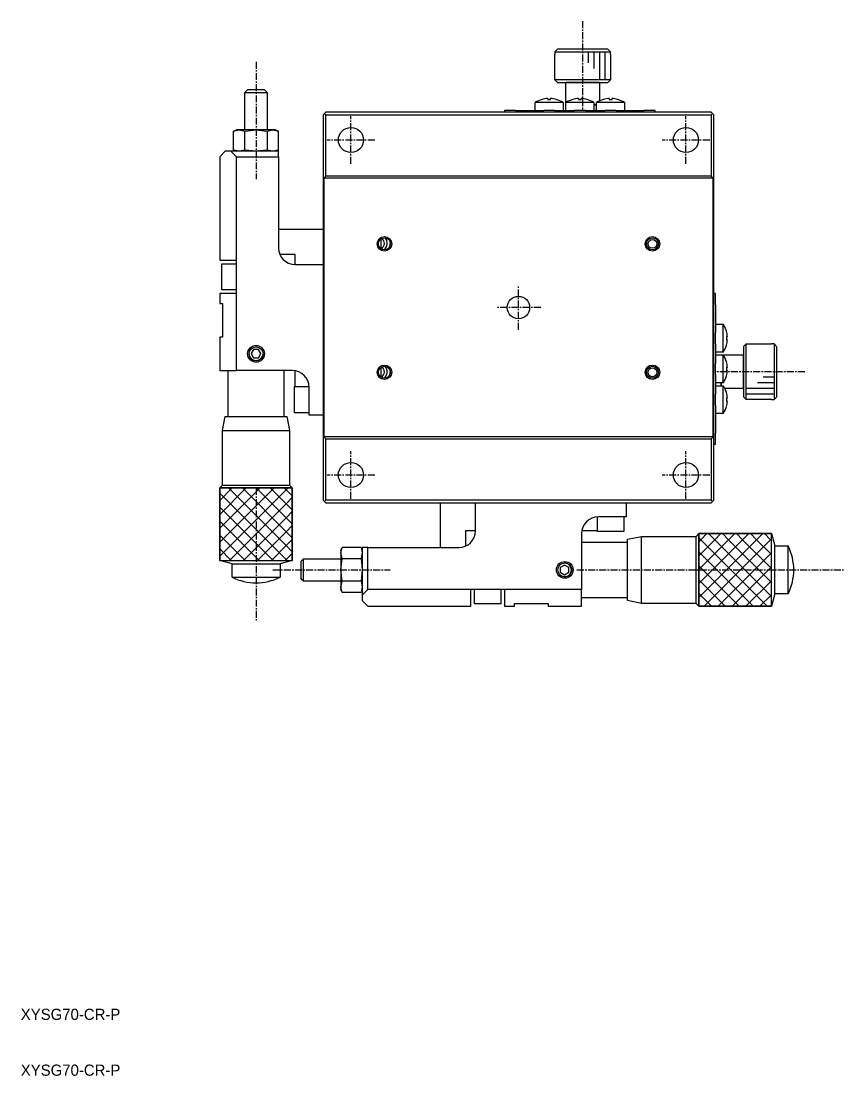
# Model space of a CAD drawing. Extents: x 10 to 439, y 10 to 253.
# Drawn here: x 10.1 to 157.6, y 10 to 198.9 of the extents above; entities that cross this region are included whole.
import ezdxf

# ---------------------------------------------------------------- set-up
doc = ezdxf.new("R2010")
doc.units = 0
doc.linetypes.add('CENTER', pattern=[2, 1.25, -0.25, 0.25, -0.25])
doc.layers.get('0').update_dxf_attribs({"linetype": 'CONTINUOUS'})
doc.layers.add('CENTER', color=1, linetype='CENTER')
doc.styles.get("Standard").update_dxf_attribs({"font": 'FG教科書体NT-M'})

msp = doc.modelspace()

# ---------------------------------------------------------------- linework, layer by layer
at = {"color": 7, "linetype": 'CONTINUOUS'}
for p, q in [((105.66, 192.9), (105.64, 192.9)), ((105.64, 188.4), (105.64, 192.9)), ((106.16, 193.9), (105.66, 193.4)), ((105.66, 193.4), (115.63, 193.4)), ((105.66, 193.4), (105.66, 192.9)), ((115.12, 193.9), (106.16, 193.9)), ((115.63, 193.4), (115.12, 193.9)), ((115.63, 192.9), (115.63, 193.4)), ((115.64, 192.9), (115.63, 192.9)), ((115.64, 192.9), (115.64, 188.4)), ((115.64, 188.4), (105.64, 188.4)), ((106.14, 187.9), (105.64, 188.4)), ((106.14, 187.9), (107.64, 187.9)), ((106.14, 187.9), (115.14, 187.9)), ((107.64, 187.9), (113.64, 187.9)), ((113.64, 187.9), (107.64, 187.9)), ((107.64, 184.29), (107.64, 187.9)), ((113.64, 187.9), (115.14, 187.9)), ((113.64, 187.9), (113.64, 184.58)), ((115.64, 188.4), (115.14, 187.9)), ((50.14, 186.1), (50.39, 186.35)), ((50.14, 186.1), (54.14, 186.1)), ((50.14, 179.4), (50.14, 186.1)), ((50.39, 186.35), (50.64, 186.6)), ((53.64, 186.6), (50.64, 186.6)), ((53.64, 186.6), (53.89, 186.35)), ((53.89, 186.35), (54.14, 186.1)), ((54.14, 186.1), (54.14, 179.4)), ((104.64, 184.29), (102.14, 184.29)), ((102.14, 182.9), (102.14, 184.29)), ((103.38, 184.87), (103.38, 184.86)), ((104.38, 185.03), (104.38, 184.86)), ((104.38, 184.86), (104.9, 184.86)), ((107.14, 184.29), (104.64, 184.29)), ((104.9, 184.86), (104.9, 185.03)), ((105.9, 184.86), (105.9, 184.87)), ((107.14, 184.29), (107.14, 182.9)), ((110.14, 184.29), (107.64, 184.29)), ((107.64, 182.9), (107.64, 184.29)), ((108.88, 184.87), (108.88, 184.86)), ((109.88, 185.03), (109.88, 184.86)), ((109.88, 184.86), (110.4, 184.86)), ((112.64, 184.29), (110.14, 184.29)), ((110.4, 184.86), (110.4, 185.03)), ((111.4, 184.86), (111.4, 184.87)), ((112.64, 184.29), (112.64, 182.9)), ((113.14, 183.9), (112.64, 183.9)), ((112.64, 183.9), (113.14, 183.9)), ((115.64, 184.29), (113.14, 184.29)), ((113.14, 182.9), (113.14, 184.29)), ((114.38, 184.87), (114.38, 184.86)), ((115.38, 185.03), (115.38, 184.86)), ((115.38, 184.86), (115.9, 184.86)), ((118.14, 184.29), (115.64, 184.29)), ((115.9, 184.86), (115.9, 185.03)), ((116.9, 184.86), (116.9, 184.87)), ((118.14, 184.29), (118.14, 182.9)), ((64.14, 182.1), (64.39, 182.35)), ((64.14, 182.1), (64.14, 113.1)), ((64.39, 182.35), (64.64, 182.6)), ((64.39, 182.35), (64.64, 182.1)), ((133.64, 182.6), (64.64, 182.6)), ((64.64, 182.1), (133.64, 182.1)), ((64.64, 171.1), (64.64, 182.1)), ((96.64, 182.9), (96.64, 182.6)), ((98.64, 182.9), (96.64, 182.9)), ((98.64, 182.9), (103.57, 182.9)), ((103.57, 182.9), (103.66, 182.9)), ((104.64, 182.9), (103.66, 182.9)), ((105.62, 182.9), (104.64, 182.9)), ((105.62, 182.9), (105.72, 182.9)), ((105.72, 182.9), (109.07, 182.9)), ((109.07, 182.9), (109.16, 182.9)), ((110.14, 182.9), (109.16, 182.9)), ((111.12, 182.9), (110.14, 182.9)), ((111.12, 182.9), (111.22, 182.9)), ((111.22, 182.9), (114.57, 182.9)), ((114.57, 182.9), (114.66, 182.9)), ((115.64, 182.9), (114.66, 182.9)), ((116.62, 182.9), (115.64, 182.9)), ((116.62, 182.9), (116.72, 182.9)), ((116.72, 182.9), (121.64, 182.9)), ((123.64, 182.9), (121.64, 182.9)), ((123.64, 182.6), (123.64, 182.9)), ((133.64, 182.6), (133.89, 182.35)), ((133.64, 182.1), (133.89, 182.35)), ((133.64, 182.1), (133.64, 171.1)), ((133.89, 182.35), (134.14, 182.1)), ((134.14, 113.1), (134.14, 182.1)), ((48.1, 179.2), (49.11, 179.4)), ((48.1, 179.2), (48.64, 179.4)), ((48.1, 175.8), (48.1, 179.2)), ((49.11, 179.4), (48.64, 179.4)), ((49.11, 179.4), (50.12, 179.2)), ((52.14, 179.4), (49.11, 179.4)), ((50.12, 179.2), (52.14, 179.4)), ((50.12, 175.8), (50.12, 179.2)), ((52.14, 179.4), (54.16, 179.2)), ((55.17, 179.4), (52.14, 179.4)), ((54.16, 179.2), (55.17, 179.4)), ((54.16, 179.2), (54.16, 175.8)), ((55.17, 179.4), (56.18, 179.2)), ((55.64, 179.4), (55.17, 179.4)), ((55.64, 179.4), (56.18, 179.2)), ((56.18, 175.8), (56.18, 179.2)), ((49.11, 175.6), (48.1, 175.8)), ((48.64, 175.6), (48.1, 175.8)), ((50.12, 175.8), (49.11, 175.6)), ((52.14, 175.6), (50.12, 175.8)), ((54.16, 175.8), (52.14, 175.6)), ((55.17, 175.6), (54.16, 175.8)), ((56.18, 175.8), (55.17, 175.6)), ((56.18, 175.8), (55.64, 175.6)), ((46.64, 175.6), (45.64, 174.6)), ((45.64, 174.6), (45.64, 156.1)), ((47.64, 175.6), (46.64, 175.6)), ((48.64, 174.6), (47.64, 175.6)), ((50.14, 175.6), (47.64, 175.6)), ((48.64, 174.6), (56.14, 174.6)), ((48.64, 156.1), (48.64, 174.6)), ((54.14, 175.6), (50.14, 175.6)), ((56.14, 175.6), (54.14, 175.6)), ((56.14, 174.6), (56.14, 175.6)), ((56.14, 174.6), (56.14, 158.3)), ((64.64, 171.1), (64.29, 170.75)), ((133.99, 170.75), (64.29, 170.75)), ((64.29, 170.75), (64.29, 124.45)), ((133.64, 171.1), (64.64, 171.1)), ((133.99, 170.75), (133.64, 171.1)), ((133.99, 124.45), (133.99, 170.75)), ((64.14, 161.6), (56.14, 161.6)), ((74.54, 158.18), (74.54, 159.89)), ((76.21, 159.11), (76.21, 159.13)), ((59.14, 157.1), (56.39, 157.1)), ((59.14, 155.3), (59.14, 157.1)), ((74.54, 158.18), (74.54, 158.11)), ((45.64, 156.1), (48.64, 156.1)), ((46.04, 150.75), (46.04, 155.45)), ((46.04, 155.45), (48.64, 155.45)), ((48.64, 150.1), (48.64, 156.1)), ((59.14, 155.3), (64.14, 155.3)), ((48.64, 150.1), (45.64, 150.1)), ((45.64, 150.1), (45.64, 148.3)), ((48.64, 150.75), (46.04, 150.75)), ((48.64, 136.3), (48.64, 150.1)), ((134.44, 150.1), (134.14, 150.1)), ((134.44, 148.1), (134.44, 150.1)), ((45.64, 148.3), (46.14, 148.3)), ((46.14, 148.3), (46.14, 142.3)), ((134.44, 148.1), (134.44, 143.18)), ((134.44, 144.6), (135.83, 144.6)), ((135.83, 142.1), (135.83, 144.6)), ((46.14, 142.3), (45.64, 142.3)), ((45.64, 142.3), (45.64, 136.3)), ((134.44, 143.18), (134.44, 143.08)), ((134.44, 142.1), (134.44, 143.08)), ((134.44, 141.12), (134.44, 142.1)), ((135.83, 139.6), (135.83, 142.1)), ((136.41, 143.36), (136.4, 143.36)), ((136.4, 142.36), (136.4, 141.84)), ((136.58, 142.36), (136.4, 142.36)), ((136.4, 141.84), (136.58, 141.84)), ((51.71, 140.1), (51.28, 139.35)), ((52.57, 140.1), (51.71, 140.1)), ((53.01, 139.35), (52.57, 140.1)), ((134.44, 141.12), (134.44, 141.03)), ((134.44, 141.03), (134.44, 137.68)), ((136.4, 140.84), (136.41, 140.84)), ((139.44, 140.6), (139.94, 141.1)), ((139.44, 140.6), (139.44, 139.1)), ((139.44, 140.6), (139.44, 131.6)), ((139.94, 131.1), (139.94, 141.1)), ((139.94, 141.1), (144.44, 141.1)), ((144.44, 141.08), (144.44, 141.1)), ((144.94, 141.08), (144.44, 141.08)), ((144.94, 141.08), (144.94, 131.12)), ((145.44, 140.58), (144.94, 141.08)), ((145.44, 131.62), (145.44, 140.58)), ((51.28, 139.35), (51.71, 138.6)), ((51.71, 138.6), (52.57, 138.6)), ((52.57, 138.6), (53.01, 139.35)), ((135.83, 139.6), (134.44, 139.6)), ((134.44, 139.1), (135.83, 139.1)), ((135.83, 136.6), (135.83, 139.1)), ((135.83, 139.1), (139.44, 139.1)), ((139.44, 139.1), (139.44, 133.1)), ((139.44, 133.1), (139.44, 139.1)), ((45.64, 136.3), (48.64, 136.3)), ((47.14, 128.05), (47.14, 136.3)), ((58.64, 136.3), (48.64, 136.3)), ((57.14, 136.3), (57.14, 128.05)), ((59.14, 133.45), (59.14, 136.26)), ((74.54, 135.18), (74.54, 136.89)), ((76.21, 136.11), (76.21, 136.13)), ((134.44, 137.68), (134.44, 137.58)), ((134.44, 136.6), (134.44, 137.58)), ((134.44, 135.62), (134.44, 136.6)), ((135.83, 134.1), (135.83, 136.6)), ((136.41, 137.86), (136.4, 137.86)), ((136.4, 136.86), (136.4, 136.34)), ((136.58, 136.86), (136.4, 136.86)), ((136.4, 136.34), (136.58, 136.34)), ((74.54, 135.18), (74.54, 135.11)), ((134.44, 135.62), (134.44, 135.53)), ((134.44, 135.53), (134.44, 132.17)), ((136.4, 135.34), (136.41, 135.34)), ((59.04, 128.75), (59.04, 133.45)), ((59.04, 133.45), (61.64, 133.45)), ((61.64, 128.3), (61.64, 133.3)), ((135.83, 134.1), (134.44, 134.1)), ((134.44, 133.6), (135.83, 133.6)), ((135.44, 133.6), (135.44, 134.1)), ((135.44, 134.1), (135.44, 133.6)), ((135.83, 131.1), (135.83, 133.6)), ((139.44, 133.1), (136.12, 133.1)), ((136.41, 132.36), (136.4, 132.36)), ((139.44, 133.1), (139.44, 131.6)), ((134.44, 132.17), (134.44, 132.08)), ((134.44, 131.1), (134.44, 132.08)), ((134.44, 130.12), (134.44, 131.1)), ((135.83, 128.6), (135.83, 131.1)), ((136.4, 131.36), (136.4, 130.84)), ((136.58, 131.36), (136.4, 131.36)), ((136.4, 130.84), (136.58, 130.84)), ((139.94, 131.1), (139.44, 131.6)), ((144.44, 131.1), (139.94, 131.1)), ((144.44, 131.1), (144.44, 131.12)), ((144.44, 131.12), (144.94, 131.12)), ((144.94, 131.12), (145.44, 131.62)), ((61.64, 128.75), (59.04, 128.75)), ((134.44, 130.12), (134.44, 130.03)), ((134.44, 130.03), (134.44, 125.1)), ((135.83, 128.6), (134.44, 128.6)), ((136.4, 129.84), (136.41, 129.84)), ((46.14, 125.55), (46.64, 128.05)), ((46.64, 128.05), (52.14, 128.05)), ((52.14, 128.05), (57.64, 128.05)), ((57.64, 128.05), (58.14, 125.55)), ((64.14, 128.3), (61.64, 128.3)), ((46.14, 125.55), (52.14, 125.55)), ((46.14, 115.8), (46.14, 125.55)), ((52.14, 125.55), (58.14, 125.55)), ((58.14, 125.55), (58.14, 115.8)), ((134.44, 123.1), (134.44, 125.1)), ((133.99, 124.45), (64.29, 124.45)), ((64.29, 124.45), (64.64, 124.1)), ((64.64, 124.1), (133.64, 124.1)), ((64.64, 113.1), (64.64, 124.1)), ((133.64, 124.1), (133.99, 124.45)), ((133.64, 124.1), (133.64, 113.1)), ((134.14, 123.1), (134.44, 123.1)), ((45.64, 115.3), (46.14, 115.8)), ((58.64, 115.3), (45.64, 115.3)), ((45.64, 115.3), (45.64, 102.3)), ((46.14, 115.8), (52.14, 115.8)), ((52.14, 115.8), (58.14, 115.8)), ((52.14, 115.3), (58.64, 115.3)), ((58.14, 115.8), (58.64, 115.3)), ((58.64, 102.3), (58.64, 115.3)), ((64.39, 112.85), (64.14, 113.1)), ((64.64, 113.1), (64.39, 112.85)), ((64.64, 112.6), (64.39, 112.85)), ((133.64, 113.1), (64.64, 113.1)), ((64.64, 112.6), (133.64, 112.6)), ((85.14, 112.6), (85.14, 104.6)), ((91.44, 107.6), (91.44, 112.6)), ((118.44, 112.6), (118.44, 110.1)), ((133.89, 112.85), (133.64, 113.1)), ((133.89, 112.85), (133.64, 112.6)), ((134.14, 113.1), (133.89, 112.85)), ((113.29, 107.5), (113.29, 110.1)), ((118.44, 110.1), (113.44, 110.1)), ((117.99, 110.1), (117.99, 107.5)), ((89.64, 107.6), (89.64, 104.85)), ((91.44, 107.6), (89.64, 107.6)), ((110.44, 107.1), (110.44, 97.1)), ((113.29, 107.6), (110.48, 107.6)), ((117.99, 107.5), (113.29, 107.5)), ((118.69, 106.1), (121.19, 106.6)), ((118.69, 100.6), (118.69, 106.1)), ((121.19, 100.6), (121.19, 106.6)), ((121.19, 106.6), (130.94, 106.6)), ((130.94, 106.6), (131.44, 107.1)), ((130.94, 100.6), (130.94, 106.6)), ((131.44, 100.6), (131.44, 107.1)), ((144.44, 107.1), (131.44, 107.1)), ((131.44, 107.1), (131.44, 94.1)), ((144.44, 107.1), (145.03, 104.9)), ((144.44, 94.1), (144.44, 107.1)), ((67.34, 103.63), (67.54, 104.64)), ((67.34, 104.1), (67.54, 104.64)), ((67.34, 104.1), (67.34, 103.63)), ((70.94, 104.64), (67.54, 104.64)), ((70.94, 104.64), (71.14, 103.63)), ((70.94, 104.64), (71.14, 104.1)), ((72.14, 104.6), (71.14, 104.6)), ((71.14, 104.6), (71.14, 102.6)), ((72.14, 104.6), (88.44, 104.6)), ((72.14, 97.1), (72.14, 104.6)), ((110.44, 105.6), (118.69, 105.6)), ((145.03, 100.6), (145.03, 104.9)), ((145.03, 104.9), (147.44, 104.9)), ((147.44, 100.6), (147.44, 104.9)), ((45.64, 102.3), (52.14, 102.3)), ((47.84, 101.71), (45.64, 102.3)), ((45.64, 102.3), (58.64, 102.3)), ((58.64, 102.3), (56.44, 101.71)), ((60.14, 102.1), (60.39, 102.35)), ((60.14, 102.1), (60.14, 99.1)), ((60.39, 102.35), (60.64, 102.6)), ((60.64, 98.6), (60.64, 102.6)), ((60.64, 102.6), (67.34, 102.6)), ((67.54, 102.62), (67.34, 103.63)), ((67.34, 103.63), (67.34, 100.6)), ((67.34, 100.6), (67.54, 102.62)), ((67.54, 102.62), (70.94, 102.62)), ((71.14, 103.63), (70.94, 102.62)), ((70.94, 102.62), (71.14, 100.6)), ((71.14, 102.6), (71.14, 98.6)), ((47.84, 101.71), (52.14, 101.71)), ((47.84, 99.3), (47.84, 101.71)), ((52.14, 101.71), (56.44, 101.71)), ((56.44, 101.71), (56.44, 99.3)), ((67.54, 98.58), (67.34, 100.6)), ((67.34, 100.6), (67.34, 97.57)), ((71.14, 100.6), (70.94, 98.58)), ((107.39, 101.47), (106.64, 101.03)), ((106.64, 101.03), (106.64, 100.17)), ((106.64, 100.17), (107.39, 99.73)), ((108.14, 101.03), (107.39, 101.47)), ((107.39, 99.73), (108.14, 100.17)), ((108.14, 100.17), (108.14, 101.03)), ((118.69, 95.1), (118.69, 100.6)), ((121.19, 94.6), (121.19, 100.6)), ((130.94, 94.6), (130.94, 100.6)), ((144.44, 94.1), (144.44, 100.6)), ((145.03, 96.3), (145.03, 100.6)), ((147.44, 96.3), (147.44, 100.6)), ((47.84, 99.3), (52.14, 99.3)), ((52.14, 99.3), (56.44, 99.3)), ((60.39, 98.85), (60.14, 99.1)), ((60.64, 98.6), (60.39, 98.85)), ((67.34, 98.6), (60.64, 98.6)), ((67.34, 97.57), (67.54, 98.58)), ((70.94, 98.58), (67.54, 98.58)), ((70.94, 98.58), (71.14, 97.57)), ((71.14, 98.6), (71.14, 96.1)), ((67.54, 96.56), (67.34, 97.57)), ((67.34, 97.57), (67.34, 97.1)), ((67.54, 96.56), (67.34, 97.1)), ((70.94, 96.56), (67.54, 96.56)), ((71.14, 97.57), (70.94, 96.56)), ((71.14, 97.1), (70.94, 96.56)), ((72.14, 97.1), (71.14, 96.1)), ((90.64, 97.1), (72.14, 97.1)), ((96.64, 97.1), (90.64, 97.1)), ((90.64, 94.1), (90.64, 97.1)), ((91.29, 94.5), (91.29, 97.1)), ((95.99, 97.1), (95.99, 94.5)), ((110.44, 97.1), (96.64, 97.1)), ((96.64, 97.1), (96.64, 94.1)), ((110.44, 94.1), (110.44, 97.1)), ((71.14, 96.1), (71.14, 95.1)), ((71.14, 95.1), (72.14, 94.1)), ((95.99, 94.5), (91.29, 94.5)), ((98.44, 94.6), (104.44, 94.6)), ((98.44, 94.1), (98.44, 94.6)), ((104.44, 94.6), (104.44, 94.1)), ((118.69, 95.6), (110.44, 95.6)), ((121.19, 94.6), (118.69, 95.1)), ((130.94, 94.6), (121.19, 94.6)), ((131.44, 94.1), (130.94, 94.6)), ((145.03, 96.3), (144.44, 94.1)), ((147.44, 96.3), (145.03, 96.3)), ((72.14, 94.1), (90.64, 94.1)), ((96.64, 94.1), (98.44, 94.1)), ((104.44, 94.1), (110.44, 94.1)), ((131.44, 94.1), (144.44, 94.1))]:
    msp.add_line(p, q, dxfattribs=at)
at = {"color": 3, "linetype": 'CONTINUOUS'}
for p, q in [((111.64, 193.4), (111.64, 191.4)), ((112.64, 193.4), (112.64, 190.4)), ((113.64, 193.4), (113.64, 188.4)), ((114.64, 193.4), (114.64, 188.4)), ((144.94, 135.1), (142.94, 135.1)), ((144.94, 133.1), (139.94, 133.1)), ((144.94, 134.1), (141.94, 134.1)), ((144.94, 132.1), (139.94, 132.1)), ((45.64, 115.3), (52.14, 115.3)), ((45.64, 102.3), (45.64, 115.3)), ((45.64, 105.55), (55.39, 115.3)), ((45.64, 108.05), (52.89, 115.3)), ((45.64, 110.55), (50.39, 115.3)), ((45.64, 113.05), (47.89, 115.3)), ((57.54, 104.95), (47.19, 115.3)), ((57.54, 107.45), (49.69, 115.3)), ((57.54, 109.95), (52.19, 115.3)), ((57.54, 112.45), (54.69, 115.3)), ((57.54, 114.95), (57.19, 115.3)), ((57.54, 114.95), (57.89, 115.3)), ((58.64, 115.3), (58.64, 102.3)), ((45.64, 103.05), (57.54, 114.95)), ((57.54, 102.45), (45.64, 114.35)), ((58.64, 113.85), (57.54, 114.95)), ((57.54, 112.45), (58.64, 113.55)), ((55.19, 102.3), (45.64, 111.85)), ((47.39, 102.3), (57.54, 112.45)), ((58.64, 111.35), (57.54, 112.45)), ((49.89, 102.3), (57.54, 109.95)), ((57.54, 109.95), (58.64, 111.05)), ((58.64, 108.85), (57.54, 109.95)), ((52.69, 102.3), (45.64, 109.35)), ((57.54, 107.45), (58.64, 108.55)), ((50.19, 102.3), (45.64, 106.85)), ((52.39, 102.3), (57.54, 107.45)), ((58.64, 106.35), (57.54, 107.45)), ((57.54, 104.95), (58.64, 106.05)), ((131.44, 107.1), (144.44, 107.1)), ((131.79, 106), (131.44, 106.35)), ((141.79, 106), (131.44, 95.65)), ((139.29, 106), (131.44, 98.15)), ((136.79, 106), (131.44, 100.65)), ((134.29, 106), (131.44, 103.15)), ((131.79, 106), (131.44, 105.65)), ((132.89, 107.1), (131.79, 106)), ((143.69, 94.1), (131.79, 106)), ((144.29, 106), (132.39, 94.1)), ((134.29, 106), (133.19, 107.1)), ((135.39, 107.1), (134.29, 106)), ((144.44, 95.85), (134.29, 106)), ((136.79, 106), (135.69, 107.1)), ((137.89, 107.1), (136.79, 106)), ((144.44, 98.35), (136.79, 106)), ((139.29, 106), (138.19, 107.1)), ((140.39, 107.1), (139.29, 106)), ((144.44, 100.85), (139.29, 106)), ((141.79, 106), (140.69, 107.1)), ((142.89, 107.1), (141.79, 106)), ((144.44, 103.35), (141.79, 106)), ((144.29, 106), (143.19, 107.1)), ((144.44, 106.15), (144.29, 106)), ((144.44, 105.85), (144.29, 106)), ((144.44, 100.6), (144.44, 107.1)), ((47.69, 102.3), (45.64, 104.35)), ((54.89, 102.3), (57.54, 104.95)), ((58.64, 103.85), (57.54, 104.95)), ((52.14, 102.3), (58.64, 102.3)), ((57.39, 102.3), (57.54, 102.45)), ((57.54, 102.45), (58.64, 103.55)), ((57.69, 102.3), (57.54, 102.45)), ((141.19, 94.1), (131.44, 103.85)), ((144.44, 103.65), (134.89, 94.1)), ((138.69, 94.1), (131.44, 101.35)), ((131.44, 94.1), (131.44, 100.6)), ((144.44, 101.15), (137.39, 94.1)), ((136.19, 94.1), (131.44, 98.85)), ((144.44, 98.65), (139.89, 94.1)), ((133.69, 94.1), (131.44, 96.35)), ((144.44, 96.15), (142.39, 94.1)), ((144.44, 94.1), (131.44, 94.1))]:
    msp.add_line(p, q, dxfattribs=at)
at = {"color": 7, "linetype": 'CONTINUOUS'}
for centre, radius in [((69.14, 177.6), 2.25), ((129.14, 177.6), 2.25), ((75.14, 159), 1.07), ((123.14, 159), 1.07), ((123.14, 159), 0.8), ((99.14, 147.6), 2), ((52.14, 139.3), 1.25), ((75.14, 136), 1.07), ((123.14, 136), 1.07), ((123.14, 136), 0.8), ((69.14, 117.6), 2.25), ((129.14, 117.6), 2.25), ((107.44, 100.6), 1.25)]:
    msp.add_circle(centre, radius, dxfattribs=at)
at = {"color": 3, "linetype": 'CONTINUOUS'}
for centre, radius in [((75.14, 159), 1.3), ((123.14, 159), 1.3), ((52.14, 139.3), 1.5), ((75.14, 136), 1.3), ((123.14, 136), 1.3), ((107.44, 100.6), 1.5)]:
    msp.add_circle(centre, radius, dxfattribs=at)
at = {"color": 7, "linetype": 'CONTINUOUS'}
for centre, radius, start, end in [((104.64, 180.55), 4.5, 106.2858, 123.749), ((104.64, 180.55), 4.49, 93.3178, 106.2694), ((104.64, 180.55), 4.49, 73.7306, 86.6822), ((104.64, 180.55), 4.5, 56.251, 73.7142), ((110.14, 180.55), 4.5, 106.2858, 123.749), ((110.14, 180.55), 4.49, 93.3178, 106.2694), ((110.14, 180.55), 4.49, 73.7306, 86.6822), ((110.14, 180.55), 4.5, 56.251, 73.7142), ((115.64, 180.55), 4.5, 106.2858, 123.749), ((115.64, 180.55), 4.49, 93.3178, 106.2694), ((115.64, 180.55), 4.49, 73.7306, 86.6822), ((115.64, 180.55), 4.5, 56.251, 73.7142), ((74.14, 159.1), 1, 293.5782, 59.1345), ((74.14, 159.1), 1.5, 308.5543, 40.0245), ((74.65, 159.11), 1.55, 333.8231, 0), ((59.14, 158.3), 3, 180, 270), ((132.09, 142.1), 4.5, 16.2858, 33.749), ((132.09, 142.1), 4.49, 3.3178, 16.2694), ((132.09, 142.1), 4.49, 343.7306, 356.6822), ((132.09, 142.1), 4.5, 326.251, 343.7142), ((52.14, 139.35), 1.25, 181.146, 358.854), ((132.09, 136.6), 4.5, 16.2858, 33.749), ((58.64, 133.3), 3, 0, 90), ((74.14, 136.1), 1, 293.5782, 59.1345), ((74.14, 136.1), 1.5, 308.5543, 40.0245), ((74.65, 136.11), 1.55, 333.8231, 0), ((132.09, 136.6), 4.49, 3.3178, 16.2694), ((132.09, 136.6), 4.49, 343.7306, 356.6822), ((132.09, 136.6), 4.5, 326.251, 343.7142), ((132.09, 131.1), 4.5, 16.2858, 33.749), ((132.09, 131.1), 4.49, 3.3178, 16.2694), ((132.09, 131.1), 4.49, 343.7306, 356.6822), ((132.09, 131.1), 4.5, 326.251, 343.7142), ((113.44, 107.1), 3, 90, 180), ((88.44, 107.6), 3, 270, 0), ((138.7, 100.6), 9.75, 333.8162, 26.1838), ((107.39, 100.6), 1.25, 271.146, 88.854), ((52.14, 108.04), 9.75, 243.8162, 296.1838)]:
    msp.add_arc(centre, radius, start, end, dxfattribs=at)
at = {"color": 3, "linetype": 'CONTINUOUS'}
for centre, start, end in [((52.14, 139.35), 181.146, 358.854), ((107.39, 100.6), 271.146, 88.854)]:
    msp.add_arc(centre, 1.25, start, end, dxfattribs=at)
at = {"layer": 'CENTER', "color": 1, "linetype": 'CENTER'}
for p, q in [((110.64, 198.9), (110.64, 183.01)), ((52.14, 191.6), (52.14, 170.6)), ((69.14, 173.35), (69.14, 181.85)), ((129.14, 173.35), (129.14, 181.85)), ((73.39, 177.6), (64.89, 177.6)), ((133.39, 177.6), (124.89, 177.6)), ((99.14, 143.6), (99.14, 151.6)), ((103.14, 147.6), (95.14, 147.6)), ((150.44, 136.1), (134.56, 136.1)), ((69.14, 113.35), (69.14, 121.85)), ((129.14, 113.35), (129.14, 121.85)), ((73.39, 117.6), (64.89, 117.6)), ((133.39, 117.6), (124.89, 117.6)), ((52.14, 115.27), (52.14, 91.27)), ((55.14, 100.6), (76.14, 100.6)), ((109.61, 100.6), (157.61, 100.6))]:
    msp.add_line(p, q, dxfattribs=at)

# ---------------------------------------------------------------- texts
at = {"color": 7, "linetype": 'CONTINUOUS'}
for p in [(10, 20), (10, 10)]:
    msp.add_text('XYSG70-CR-P', height=2, dxfattribs=at).set_placement(p)

doc.saveas('drawing.dxf')
